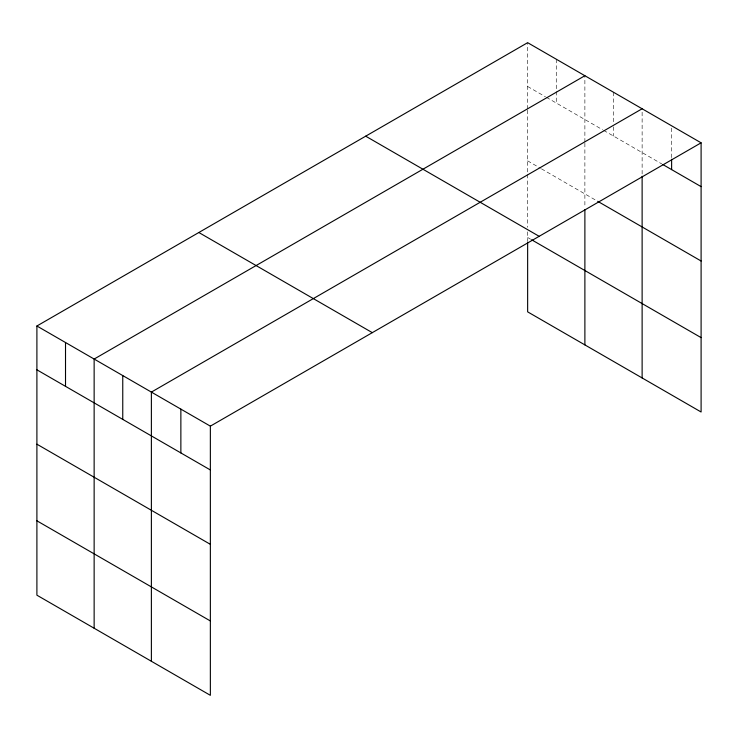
<?xml version="1.0" encoding="UTF-8"?>
<svg xmlns="http://www.w3.org/2000/svg" width="738" height="738" viewBox="0 0 738 738"><rect width="100%" height="100%" fill="white"/><g stroke="black" fill="none" stroke-linecap="round" stroke-linejoin="round"><path stroke-width="0.55" stroke-dasharray="3.69 2.77" d="M527.642 110.147L527.642 173.255M527.642 109.021L527.642 42.675M584.883 143.2L584.883 207.424M584.883 142.074L584.883 75.728M642.125 173.993L642.125 108.772M527.642 86.484L545.41 96.743M546.397 97.315L602.651 129.796M603.638 130.358L661.783 163.928M527.642 160.856L540.474 168.264M541.461 168.836L596.728 200.745M527.642 237.479L530.604 239.186M671.617 128.098L671.617 158.08M613.509 92.25L613.509 122.222M613.509 126.835L613.509 136.06M556.268 59.206L556.268 90.331M556.268 91.484L556.268 103.016M527.642 174.38L527.642 227.341M527.642 231.843L527.642 240.865"/><path stroke-width="1.11" d="M642.125 176.244L642.125 377.948M36.9 326.002L210.358 426.149L210.358 695.325L36.9 595.179L36.9 326.002L527.642 42.675L701.1 142.821L701.1 411.998L527.642 311.851L527.642 241.99M584.883 75.728L94.141 359.055L94.141 628.222M642.125 108.772L151.382 392.099L151.382 661.276M210.358 426.149L701.1 142.821M662.77 164.5L701.1 186.631M597.715 201.308L701.1 261.003M365.697 136.179L539.155 236.317M531.591 239.758L701.1 337.626M198.845 232.507L372.303 332.654M36.9 369.821L210.358 469.958M36.9 444.184L210.358 544.33M36.9 520.807L210.358 620.953M671.617 159.233L671.617 169.611M584.883 209.684L584.883 344.895M180.865 409.129L180.865 452.938M122.757 375.577L122.757 419.387M65.516 342.533L65.516 386.343"/></g></svg>
